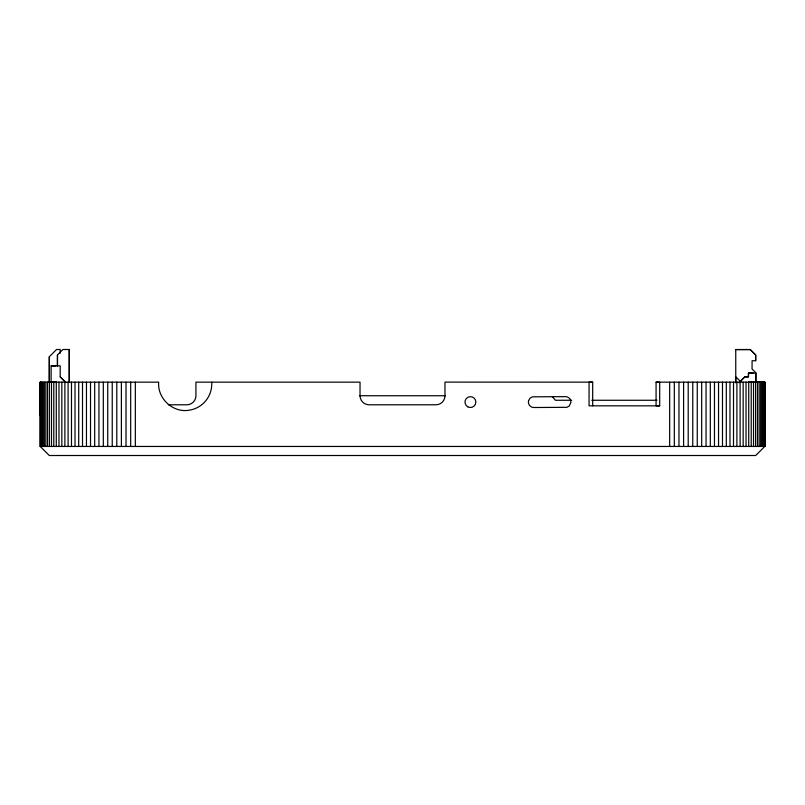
<?xml version="1.0" encoding="UTF-8"?>
<svg xmlns="http://www.w3.org/2000/svg" width="805" height="805" viewBox="0 0 805 805"><rect width="100%" height="100%" fill="white"/><g stroke="black" fill="none" stroke-linecap="round" stroke-linejoin="round"><path stroke-width="1.21" d="M761.128 382.154L764.75 382.154L764.75 446.453L755.694 455.509L49.306 455.509L40.25 446.453L40.25 382.154L158.676 382.154C157.277 398.294 172.723 412.915 188.823 410.268A26.545 26.545 0 0 0 211.765 383.965L211.765 382.154M40.31 446.453L40.371 382.154M40.492 446.453L40.492 382.154M40.713 446.453L40.713 382.154M41.286 446.453L41.286 382.154M42.081 446.453L42.081 382.154M43.098 446.453L43.108 382.154M44.345 446.453L44.345 382.154M45.815 446.453L45.815 382.154M47.495 446.453L47.495 382.154L52.476 382.164M49.316 356.736L49.306 382.154L49.306 356.736L56.551 349.491L60.174 349.491L60.174 353.224M49.387 446.453L49.387 382.154M60.184 376.841L65.95 382.606L60.194 376.841L60.194 365.873L51.138 365.862L51.117 382.174L56.561 382.174M51.48 446.453L51.48 382.154M53.784 446.453L53.784 382.154M56.28 446.453L56.28 382.154M57.467 354.925L57.457 366.074L57.467 354.925L62.901 349.491L69.26 349.501L69.26 382.546L69.24 349.501M58.966 446.453L58.966 382.154M61.834 446.453L61.834 382.154M64.883 446.453L64.883 382.154M68.103 446.453L68.103 382.154M71.484 446.453L71.484 382.154M75.016 446.453L75.016 382.154M78.699 446.453L78.699 382.154M82.513 446.453L82.513 382.154M86.457 446.453L86.457 382.154M90.522 446.453L90.522 382.154M94.688 446.453L94.688 382.154M98.955 446.453L98.955 382.154M103.312 446.453L103.312 382.154M107.739 446.453L107.739 382.154M112.237 446.453L112.237 382.154M116.795 446.453L116.795 382.154M121.394 446.453L121.394 382.154M126.023 446.453L126.023 382.154M130.682 446.453L130.682 382.154M135.341 446.453L135.341 382.154M592.681 405.821L592.681 382.144L589.059 382.144L589.059 405.821L659.687 405.831L659.698 382.154L656.075 382.154L656.075 405.831L659.687 405.831M669.659 446.453L669.659 382.154M674.318 446.453L674.318 382.154M678.977 446.453L678.977 382.154M683.606 446.453L683.606 382.154M688.205 446.453L688.205 382.154M692.763 446.453L692.763 382.154M697.261 446.453L697.261 382.154M701.688 446.453L701.688 382.154M706.045 446.453L706.045 382.154M710.312 446.453L710.312 382.154M714.478 446.453L714.478 382.154M718.543 446.453L718.543 382.154M722.488 446.453L722.488 382.154M726.301 446.453L726.301 382.154M729.984 446.453L729.984 382.154M733.516 446.453L733.516 382.154M736.897 446.453L736.897 382.154M740.117 446.453L740.117 382.154M743.166 446.453L743.166 382.154M746.034 446.453L746.034 382.154M748.72 446.453L748.72 382.154M751.216 446.453L751.216 382.154M753.52 446.453L753.52 382.154M755.613 446.453L755.613 382.154M757.505 446.453L757.505 382.154M759.185 446.453L759.185 382.154M760.655 446.453L760.655 382.154M761.902 446.453L761.902 382.154M762.919 446.453L762.919 382.154M763.714 446.453L763.714 382.154M764.287 446.453L764.287 382.154M764.629 446.453L764.629 382.154M748.449 382.154L764.75 382.214L755.694 382.184L755.684 372.594L752.061 368.982L752.081 360.731L755.684 360.731L755.684 355.005L750.24 349.551L735.75 349.561L735.76 382.818L735.76 376.74L740.842 381.812M755.664 360.741L755.684 354.985L750.24 349.571L735.75 349.571M755.674 372.604L755.694 382.164L755.724 373.118L748.479 373.097L748.449 376.841L744.836 376.841L739.06 382.606L744.836 376.841L748.449 376.841L748.479 373.097L753.309 373.118M592.681 382.144L444.974 382.113L444.984 395.738A9.056 9.056 0 0 1 435.928 404.794L369.093 404.794A9.056 9.056 0 0 1 360.036 395.738L360.026 382.154L195.927 382.154L195.927 395.738A9.056 9.056 0 0 1 186.871 404.794L168.305 404.794M656.075 382.154L764.75 382.154L764.75 446.453L40.25 446.453M755.694 382.214L757.505 382.214M359.493 395.738L445.507 395.738M571.701 400.266L555.4 400.266L552.381 396.644M591.766 400.266L656.961 400.266M51.138 365.873L55.666 365.873M764.69 382.154L764.69 446.453M764.509 382.154L764.509 446.453M40.25 382.154L40.25 415.662M528.563 400.669L528.382 402.077A5.434 5.434 0 0 0 533.816 407.511L566.921 407.32L569.356 405.921L570.946 402.077A5.434 5.434 0 0 0 565.513 396.644L532.407 396.825L529.972 398.234L528.563 400.669M467.705 406.787A5.434 5.434 0 0 0 475.856 402.077A5.434 5.434 0 0 0 467.705 397.368A5.434 5.434 0 0 0 467.705 406.787"/></g></svg>
